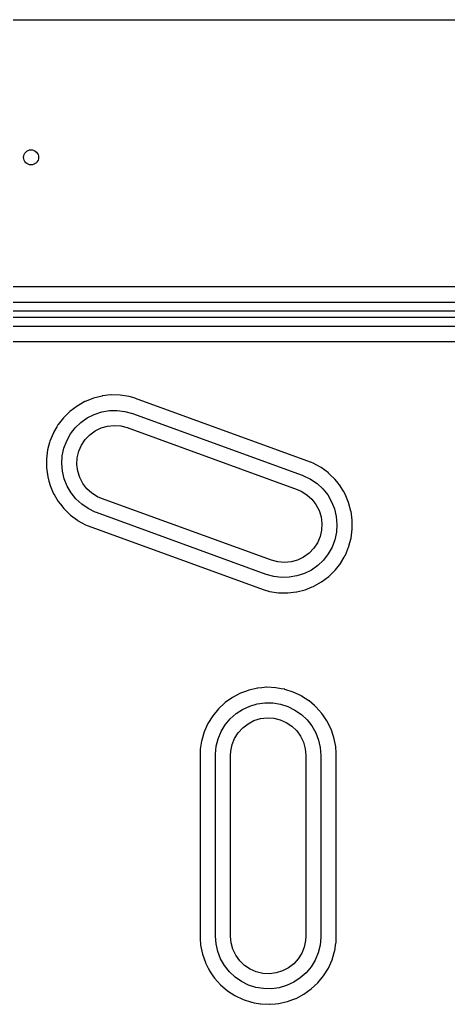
# Model space of a CAD drawing. Extents: x 14 to 417, y -165 to -100.
# Drawn here: x 355.22 to 369.45, y -132.26 to -99.57 of the extents above; entities that cross this region are included whole.
import ezdxf

# ---------------------------------------------------------------- set-up
doc = ezdxf.new("R2010")
doc.units = 0
doc.layers.add('BLACK', color=7, linetype='CONTINUOUS')

msp = doc.modelspace()

# ---------------------------------------------------------------- linework, layer by layer
at = {"layer": 'BLACK', "linetype": 'CONTINUOUS'}
for p, q in [((344.216, -99.5685), (392.385, -99.5685)), ((380.455, -108.434), (219.182, -108.434)), ((219.1, -108.943), (380.492, -108.943)), ((380.43, -109.243), (219.163, -109.243)), ((219.299, -109.451), (374.289, -109.451)), ((374.227, -109.751), (219.361, -109.751)), ((343.27, -110.259), (373.964, -110.259)), ((357.669, -112.137), (357.539, -112.189)), ((357.673, -112.136), (357.669, -112.137)), ((357.674, -112.136), (357.673, -112.136)), ((357.956, -112.065), (357.674, -112.136)), ((357.96, -112.064), (357.956, -112.065)), ((357.956, -112.065), (357.956, -112.065)), ((357.964, -112.063), (357.96, -112.064)), ((358.254, -112.03), (357.964, -112.063)), ((358.258, -112.029), (358.254, -112.03)), ((358.254, -112.03), (358.254, -112.03)), ((358.263, -112.029), (358.258, -112.029)), ((358.554, -112.034), (358.263, -112.029)), ((358.558, -112.034), (358.554, -112.034)), ((358.855, -112.079), (358.558, -112.034)), ((358.859, -112.08), (358.855, -112.079)), ((359.056, -112.138), (358.859, -112.08)), ((358.859, -112.08), (358.859, -112.08)), ((359.07, -112.142), (359.056, -112.138)), ((359.072, -112.142), (359.07, -112.142)), ((364.883, -114.257), (359.072, -112.142)), ((359.072, -112.142), (359.072, -112.142)), ((357.129, -112.396), (356.89, -112.576)), ((357.186, -112.364), (357.129, -112.396)), ((357.387, -112.251), (357.186, -112.364)), ((357.391, -112.249), (357.387, -112.251)), ((357.387, -112.251), (357.387, -112.251)), ((357.395, -112.247), (357.391, -112.249)), ((357.539, -112.189), (357.395, -112.247)), ((357.395, -112.247), (357.395, -112.247)), ((356.674, -112.79), (356.505, -113.008)), ((356.676, -112.787), (356.674, -112.79)), ((356.674, -112.79), (356.674, -112.79)), ((356.701, -112.762), (356.676, -112.787)), ((356.785, -112.68), (356.701, -112.762)), ((356.89, -112.576), (356.785, -112.68)), ((357.256, -112.94), (357.468, -112.79)), ((357.468, -112.79), (357.699, -112.673)), ((357.699, -112.673), (357.946, -112.592)), ((357.946, -112.592), (358.201, -112.548)), ((358.201, -112.548), (358.461, -112.542)), ((358.461, -112.542), (358.718, -112.575)), ((358.718, -112.575), (358.967, -112.645)), ((358.967, -112.645), (364.606, -114.698)), ((356.455, -113.088), (356.347, -113.274)), ((356.492, -113.024), (356.455, -113.088)), ((356.505, -113.008), (356.492, -113.024)), ((356.91, -113.324), (357.068, -113.119)), ((357.068, -113.119), (357.256, -112.94)), ((357.725, -113.218), (357.925, -113.121)), ((357.925, -113.121), (358.139, -113.061)), ((358.139, -113.061), (358.36, -113.04)), ((358.36, -113.04), (358.582, -113.058)), ((358.582, -113.058), (358.796, -113.115)), ((358.796, -113.115), (364.435, -115.167)), ((356.341, -113.283), (356.226, -113.56)), ((356.347, -113.274), (356.341, -113.283)), ((356.783, -113.55), (356.91, -113.324)), ((357.392, -113.51), (357.546, -113.349)), ((357.546, -113.349), (357.725, -113.218)), ((356.213, -113.609), (356.148, -113.85)), ((356.225, -113.565), (356.213, -113.609)), ((356.226, -113.56), (356.225, -113.565)), ((356.225, -113.565), (356.225, -113.565)), ((356.691, -113.793), (356.783, -113.55)), ((357.181, -113.9), (357.269, -113.695)), ((357.269, -113.695), (357.392, -113.51)), ((356.148, -113.85), (356.11, -114.148)), ((356.619, -114.305), (356.636, -114.046)), ((356.636, -114.046), (356.691, -113.793)), ((357.131, -114.116), (357.181, -113.9)), ((356.11, -114.148), (356.11, -114.246)), ((356.11, -114.246), (356.111, -114.439)), ((356.64, -114.564), (356.619, -114.305)), ((357.12, -114.338), (357.131, -114.116)), ((357.148, -114.558), (357.12, -114.338)), ((364.884, -114.258), (364.883, -114.257)), ((364.883, -114.257), (364.883, -114.257)), ((364.885, -114.258), (364.884, -114.258)), ((364.915, -114.271), (364.885, -114.258)), ((364.885, -114.258), (364.885, -114.258)), ((364.971, -114.294), (364.915, -114.271)), ((365.07, -114.349), (364.971, -114.294)), ((365.23, -114.437), (365.07, -114.349)), ((356.111, -114.439), (356.111, -114.448)), ((356.111, -114.448), (356.152, -114.745)), ((356.152, -114.745), (356.153, -114.749)), ((356.153, -114.749), (356.153, -114.749)), ((356.153, -114.749), (356.193, -114.896)), ((356.7, -114.816), (356.64, -114.564)), ((357.215, -114.77), (357.148, -114.558)), ((364.606, -114.698), (364.648, -114.714)), ((364.648, -114.714), (364.882, -114.827)), ((365.233, -114.439), (365.23, -114.437)), ((365.23, -114.437), (365.23, -114.437)), ((365.237, -114.442), (365.233, -114.439)), ((365.471, -114.616), (365.237, -114.442)), ((365.237, -114.442), (365.237, -114.442)), ((365.474, -114.618), (365.471, -114.616)), ((365.471, -114.616), (365.471, -114.616)), ((365.477, -114.621), (365.474, -114.618)), ((365.536, -114.679), (365.477, -114.621)), ((365.477, -114.621), (365.477, -114.621)), ((365.689, -114.827), (365.536, -114.679)), ((356.193, -114.896), (356.231, -115.034)), ((356.231, -115.034), (356.349, -115.311)), ((356.796, -115.057), (356.7, -114.816)), ((356.927, -115.281), (356.796, -115.057)), ((357.318, -114.967), (357.215, -114.77)), ((357.455, -115.142), (357.318, -114.967)), ((364.882, -114.827), (365.096, -114.972)), ((365.096, -114.972), (365.287, -115.149)), ((365.692, -114.831), (365.689, -114.827)), ((365.748, -114.903), (365.692, -114.831)), ((365.692, -114.831), (365.692, -114.831)), ((365.875, -115.063), (365.748, -114.903)), ((365.877, -115.067), (365.875, -115.063)), ((365.973, -115.229), (365.877, -115.067)), ((365.877, -115.067), (365.877, -115.067)), ((356.349, -115.311), (356.351, -115.314)), ((356.351, -115.314), (356.351, -115.314)), ((356.351, -115.314), (356.408, -115.411)), ((356.408, -115.411), (356.501, -115.569)), ((357.089, -115.483), (356.927, -115.281)), ((357.62, -115.291), (357.455, -115.142)), ((357.809, -115.408), (357.62, -115.291)), ((357.941, -115.465), (357.809, -115.408)), ((364.435, -115.167), (364.567, -115.224)), ((364.567, -115.224), (364.756, -115.341)), ((364.756, -115.341), (364.921, -115.49)), ((365.287, -115.149), (365.449, -115.351)), ((365.449, -115.351), (365.58, -115.575)), ((366.027, -115.321), (365.973, -115.229)), ((366.145, -115.598), (366.027, -115.321)), ((356.501, -115.569), (356.572, -115.659)), ((356.572, -115.659), (356.684, -115.801)), ((357.28, -115.66), (357.089, -115.483)), ((357.494, -115.805), (357.28, -115.66)), ((363.58, -117.517), (357.941, -115.465)), ((364.921, -115.49), (365.058, -115.665)), ((365.058, -115.665), (365.161, -115.862)), ((365.58, -115.575), (365.676, -115.816)), ((366.146, -115.602), (366.145, -115.598)), ((366.223, -115.883), (366.146, -115.602)), ((366.146, -115.602), (366.146, -115.602)), ((356.684, -115.801), (356.684, -115.801)), ((356.684, -115.801), (356.687, -115.805)), ((356.687, -115.805), (356.776, -115.891)), ((356.776, -115.891), (356.899, -116.011)), ((356.899, -116.011), (356.899, -116.011)), ((356.899, -116.011), (356.902, -116.014)), ((356.902, -116.014), (356.905, -116.016)), ((356.905, -116.016), (356.905, -116.016)), ((356.905, -116.016), (357.139, -116.19)), ((357.728, -115.918), (357.494, -115.805)), ((357.77, -115.934), (357.728, -115.918)), ((363.409, -117.987), (357.77, -115.934)), ((365.161, -115.862), (365.228, -116.074)), ((365.676, -115.816), (365.736, -116.068)), ((366.224, -115.887), (366.223, -115.883)), ((366.223, -115.883), (366.223, -115.883)), ((366.265, -116.184), (366.224, -115.887)), ((357.139, -116.19), (357.139, -116.19)), ((357.139, -116.19), (357.143, -116.193)), ((357.143, -116.193), (357.146, -116.195)), ((357.146, -116.195), (357.146, -116.195)), ((357.146, -116.195), (357.286, -116.272)), ((357.286, -116.272), (357.405, -116.338)), ((357.405, -116.338), (357.461, -116.361)), ((357.461, -116.361), (357.491, -116.374)), ((357.491, -116.374), (357.491, -116.374)), ((357.491, -116.374), (357.492, -116.374)), ((357.492, -116.374), (357.493, -116.375)), ((357.493, -116.375), (357.493, -116.375)), ((357.493, -116.375), (363.304, -118.49)), ((365.228, -116.074), (365.256, -116.294)), ((365.256, -116.294), (365.245, -116.516)), ((365.736, -116.068), (365.757, -116.327)), ((365.757, -116.327), (365.74, -116.586)), ((366.265, -116.188), (366.265, -116.184)), ((366.265, -116.282), (366.265, -116.188)), ((366.265, -116.188), (366.265, -116.188)), ((366.266, -116.484), (366.265, -116.282)), ((365.245, -116.516), (365.195, -116.732)), ((365.74, -116.586), (365.685, -116.839)), ((366.228, -116.782), (366.266, -116.484)), ((365.107, -116.937), (364.984, -117.122)), ((365.195, -116.732), (365.107, -116.937)), ((365.685, -116.839), (365.593, -117.082)), ((366.155, -117.051), (366.187, -116.933)), ((366.187, -116.933), (366.228, -116.782)), ((364.83, -117.283), (364.651, -117.414)), ((364.984, -117.122), (364.83, -117.283)), ((365.466, -117.308), (365.308, -117.513)), ((365.593, -117.082), (365.466, -117.308)), ((365.995, -117.416), (366.032, -117.352)), ((366.032, -117.352), (366.035, -117.349)), ((366.032, -117.352), (366.032, -117.352)), ((366.035, -117.349), (366.036, -117.344)), ((366.036, -117.344), (366.146, -117.082)), ((366.146, -117.082), (366.15, -117.072)), ((366.15, -117.072), (366.155, -117.051)), ((363.794, -117.574), (363.58, -117.517)), ((364.016, -117.592), (363.794, -117.574)), ((364.237, -117.571), (364.016, -117.592)), ((364.451, -117.511), (364.237, -117.571)), ((364.651, -117.414), (364.451, -117.511)), ((365.12, -117.692), (364.908, -117.842)), ((365.308, -117.513), (365.12, -117.692)), ((365.709, -117.833), (365.881, -117.611)), ((365.881, -117.611), (365.884, -117.608)), ((365.881, -117.611), (365.881, -117.611)), ((365.884, -117.608), (365.995, -117.416)), ((363.658, -118.057), (363.409, -117.987)), ((364.677, -117.959), (364.43, -118.04)), ((364.908, -117.842), (364.677, -117.959)), ((365.486, -118.056), (365.7, -117.845)), ((365.7, -117.845), (365.709, -117.833)), ((363.915, -118.09), (363.658, -118.057)), ((364.175, -118.084), (363.915, -118.09)), ((364.43, -118.04), (364.175, -118.084)), ((364.989, -118.381), (365.243, -118.238)), ((365.243, -118.238), (365.247, -118.236)), ((365.243, -118.238), (365.243, -118.238)), ((365.247, -118.236), (365.486, -118.056)), ((363.304, -118.49), (363.304, -118.49)), ((363.304, -118.49), (363.306, -118.49)), ((363.306, -118.49), (363.308, -118.491)), ((363.308, -118.491), (363.308, -118.491)), ((363.308, -118.491), (363.517, -118.552)), ((363.517, -118.552), (363.517, -118.552)), ((363.517, -118.552), (363.521, -118.553)), ((363.521, -118.553), (363.818, -118.598)), ((363.818, -118.598), (363.822, -118.598)), ((363.822, -118.598), (364.113, -118.603)), ((364.113, -118.603), (364.118, -118.603)), ((364.118, -118.603), (364.122, -118.602)), ((364.122, -118.602), (364.412, -118.569)), ((364.122, -118.602), (364.122, -118.602)), ((364.412, -118.569), (364.416, -118.568)), ((364.416, -118.568), (364.42, -118.567)), ((364.42, -118.567), (364.702, -118.496)), ((364.702, -118.496), (364.707, -118.495)), ((364.702, -118.496), (364.702, -118.496)), ((364.707, -118.495), (364.93, -118.405)), ((364.93, -118.405), (364.981, -118.385)), ((364.981, -118.385), (364.985, -118.383)), ((364.981, -118.385), (364.981, -118.385)), ((364.985, -118.383), (364.989, -118.381)), ((364.989, -118.381), (364.989, -118.381)), ((362.55, -121.934), (362.292, -122.07)), ((362.553, -121.932), (362.55, -121.934)), ((362.55, -121.934), (362.55, -121.934)), ((362.748, -121.86), (362.553, -121.932)), ((362.831, -121.83), (362.748, -121.86)), ((362.835, -121.829), (362.831, -121.83)), ((362.831, -121.83), (362.831, -121.83)), ((362.839, -121.828), (362.835, -121.829)), ((363.124, -121.764), (362.839, -121.828)), ((362.839, -121.828), (362.839, -121.828)), ((363.128, -121.763), (363.124, -121.764)), ((363.124, -121.764), (363.124, -121.764)), ((363.263, -121.751), (363.128, -121.763)), ((363.422, -121.737), (363.263, -121.751)), ((363.427, -121.737), (363.422, -121.737)), ((363.422, -121.737), (363.422, -121.737)), ((363.431, -121.737), (363.427, -121.737)), ((363.722, -121.75), (363.431, -121.737)), ((363.431, -121.737), (363.431, -121.737)), ((363.726, -121.751), (363.722, -121.75)), ((363.722, -121.75), (363.722, -121.75)), ((363.73, -121.751), (363.726, -121.751)), ((363.908, -121.783), (363.73, -121.751)), ((363.73, -121.751), (363.73, -121.751)), ((364.022, -121.804), (363.908, -121.783)), ((364.026, -121.805), (364.022, -121.804)), ((364.303, -121.894), (364.026, -121.805)), ((364.026, -121.805), (364.026, -121.805)), ((364.307, -121.895), (364.303, -121.894)), ((364.303, -121.894), (364.303, -121.894)), ((364.578, -122.024), (364.307, -121.895)), ((362.043, -122.246), (361.824, -122.45)), ((362.288, -122.072), (362.043, -122.246)), ((362.292, -122.07), (362.288, -122.072)), ((363.11, -122.288), (363.367, -122.253)), ((363.367, -122.253), (363.627, -122.257)), ((363.627, -122.257), (363.883, -122.298)), ((364.582, -122.026), (364.578, -122.024)), ((364.826, -122.185), (364.582, -122.026)), ((364.582, -122.026), (364.582, -122.026)), ((364.83, -122.188), (364.826, -122.185)), ((364.826, -122.185), (364.826, -122.185)), ((364.833, -122.19), (364.83, -122.188)), ((365.01, -122.341), (364.833, -122.19)), ((364.833, -122.19), (364.833, -122.19)), ((361.824, -122.45), (361.634, -122.682)), ((362.409, -122.612), (362.626, -122.469)), ((362.626, -122.469), (362.861, -122.361)), ((362.861, -122.361), (363.11, -122.288)), ((363.883, -122.298), (364.13, -122.377)), ((364.13, -122.377), (364.362, -122.492)), ((364.362, -122.492), (364.575, -122.64)), ((365.058, -122.383), (365.01, -122.341)), ((365.258, -122.606), (365.058, -122.383)), ((361.634, -122.682), (361.475, -122.937)), ((362.049, -122.984), (362.215, -122.784)), ((362.215, -122.784), (362.409, -122.612)), ((362.804, -122.945), (363.002, -122.843)), ((363.002, -122.843), (363.214, -122.777)), ((363.214, -122.777), (363.435, -122.751)), ((363.435, -122.751), (363.657, -122.763)), ((363.657, -122.763), (363.873, -122.815)), ((363.873, -122.815), (364.076, -122.905)), ((364.076, -122.905), (364.261, -123.029)), ((364.575, -122.64), (364.764, -122.818)), ((364.764, -122.818), (364.925, -123.021)), ((365.26, -122.61), (365.258, -122.606)), ((365.312, -122.686), (365.26, -122.61)), ((365.26, -122.61), (365.26, -122.61)), ((365.426, -122.855), (365.312, -122.686)), ((365.428, -122.858), (365.426, -122.855)), ((365.47, -122.941), (365.428, -122.858)), ((365.428, -122.858), (365.428, -122.858)), ((361.351, -123.215), (361.27, -123.487)), ((361.352, -123.211), (361.351, -123.215)), ((361.475, -122.937), (361.352, -123.211)), ((361.814, -123.445), (361.915, -123.206)), ((361.915, -123.206), (362.049, -122.984)), ((362.36, -123.433), (362.478, -123.244)), ((362.478, -123.244), (362.628, -123.08)), ((362.628, -123.08), (362.804, -122.945)), ((364.261, -123.029), (364.42, -123.183)), ((364.42, -123.183), (364.55, -123.364)), ((364.925, -123.021), (365.054, -123.247)), ((365.054, -123.247), (365.148, -123.488)), ((365.561, -123.123), (365.47, -122.941)), ((365.658, -123.407), (365.561, -123.123)), ((361.262, -123.528), (361.22, -123.795)), ((361.266, -123.503), (361.262, -123.528)), ((361.267, -123.499), (361.266, -123.503)), ((361.266, -123.503), (361.266, -123.503)), ((361.27, -123.487), (361.267, -123.499)), ((361.751, -123.696), (361.814, -123.445)), ((362.277, -123.639), (362.36, -123.433)), ((364.55, -123.364), (364.646, -123.564)), ((364.646, -123.564), (364.704, -123.779)), ((365.148, -123.488), (365.205, -123.741)), ((365.718, -123.701), (365.658, -123.407)), ((361.22, -123.795), (361.215, -123.889)), ((361.215, -123.889), (361.215, -130.076)), ((361.725, -123.954), (361.751, -123.696)), ((362.224, -124), (362.232, -123.856)), ((362.232, -123.856), (362.277, -123.639)), ((364.704, -123.779), (364.724, -124)), ((365.205, -123.741), (365.224, -124)), ((365.732, -123.924), (365.718, -123.701)), ((361.724, -124), (361.725, -123.954)), ((361.724, -130), (361.724, -124)), ((362.224, -130), (362.224, -124)), ((364.724, -124), (364.724, -130)), ((365.224, -124), (365.224, -130)), ((365.732, -130.111), (365.732, -123.924)), ((361.215, -130.076), (361.23, -130.299)), ((361.743, -130.259), (361.724, -130)), ((362.244, -130.221), (362.224, -130)), ((364.724, -130), (364.716, -130.144)), ((365.223, -130.046), (365.197, -130.304)), ((365.224, -130), (365.223, -130.046)), ((365.728, -130.205), (365.732, -130.111)), ((361.23, -130.299), (361.29, -130.593)), ((361.8, -130.512), (361.743, -130.259)), ((362.302, -130.436), (362.244, -130.221)), ((362.398, -130.636), (362.302, -130.436)), ((364.671, -130.361), (364.588, -130.567)), ((364.716, -130.144), (364.671, -130.361)), ((365.197, -130.304), (365.134, -130.555)), ((365.682, -130.497), (365.713, -130.303)), ((365.713, -130.303), (365.728, -130.205)), ((361.29, -130.593), (361.387, -130.877)), ((361.894, -130.753), (361.8, -130.512)), ((362.023, -130.979), (361.894, -130.753)), ((362.528, -130.817), (362.398, -130.636)), ((364.47, -130.756), (364.32, -130.92)), ((364.588, -130.567), (364.47, -130.756)), ((365.134, -130.555), (365.033, -130.794)), ((365.596, -130.789), (365.669, -130.544)), ((365.669, -130.544), (365.68, -130.505)), ((365.68, -130.505), (365.681, -130.501)), ((365.68, -130.505), (365.68, -130.505)), ((365.681, -130.501), (365.682, -130.497)), ((361.387, -130.877), (361.389, -130.881)), ((361.389, -130.881), (361.389, -130.881)), ((361.389, -130.881), (361.478, -131.059)), ((361.478, -131.059), (361.522, -131.145)), ((362.184, -131.182), (362.023, -130.979)), ((362.687, -130.971), (362.528, -130.817)), ((362.872, -131.095), (362.687, -130.971)), ((363.075, -131.185), (362.872, -131.095)), ((364.144, -131.055), (363.946, -131.157)), ((364.32, -130.92), (364.144, -131.055)), ((364.899, -131.016), (364.733, -131.216)), ((365.033, -130.794), (364.899, -131.016)), ((365.314, -131.318), (365.473, -131.063)), ((365.473, -131.063), (365.596, -130.789)), ((361.522, -131.145), (361.524, -131.149)), ((361.524, -131.149), (361.636, -131.314)), ((361.636, -131.314), (361.69, -131.394)), ((361.69, -131.394), (361.89, -131.617)), ((362.373, -131.36), (362.184, -131.182)), ((362.586, -131.508), (362.373, -131.36)), ((363.291, -131.237), (363.075, -131.185)), ((363.513, -131.249), (363.291, -131.237)), ((363.734, -131.223), (363.513, -131.249)), ((363.946, -131.157), (363.734, -131.223)), ((364.539, -131.388), (364.322, -131.531)), ((364.733, -131.216), (364.539, -131.388)), ((365.124, -131.55), (365.314, -131.318)), ((361.89, -131.617), (361.893, -131.62)), ((361.893, -131.62), (361.893, -131.62)), ((361.893, -131.62), (362.115, -131.81)), ((362.818, -131.623), (362.586, -131.508)), ((363.065, -131.702), (362.818, -131.623)), ((363.321, -131.743), (363.065, -131.702)), ((363.581, -131.747), (363.321, -131.743)), ((363.838, -131.712), (363.581, -131.747)), ((364.087, -131.639), (363.838, -131.712)), ((364.322, -131.531), (364.087, -131.639)), ((364.66, -131.928), (364.905, -131.754)), ((364.905, -131.754), (365.124, -131.55)), ((362.115, -131.81), (362.115, -131.81)), ((362.115, -131.81), (362.118, -131.812)), ((362.118, -131.812), (362.122, -131.815)), ((362.122, -131.815), (362.122, -131.815)), ((362.122, -131.815), (362.366, -131.974)), ((362.366, -131.974), (362.366, -131.974)), ((362.366, -131.974), (362.37, -131.976)), ((362.37, -131.976), (362.641, -132.105)), ((364.293, -132.105), (364.395, -132.068)), ((364.395, -132.068), (364.398, -132.066)), ((364.398, -132.066), (364.656, -131.93)), ((364.398, -132.066), (364.398, -132.066)), ((364.656, -131.93), (364.66, -131.928)), ((364.656, -131.93), (364.656, -131.93)), ((362.641, -132.105), (362.645, -132.106)), ((362.645, -132.106), (362.645, -132.106)), ((362.645, -132.106), (362.922, -132.195)), ((362.922, -132.195), (362.926, -132.196)), ((362.926, -132.196), (363.007, -132.211)), ((363.007, -132.211), (363.218, -132.249)), ((363.218, -132.249), (363.218, -132.249)), ((363.218, -132.249), (363.222, -132.249)), ((363.222, -132.249), (363.226, -132.25)), ((363.226, -132.25), (363.226, -132.25)), ((363.226, -132.25), (363.517, -132.263)), ((363.517, -132.263), (363.517, -132.263)), ((363.517, -132.263), (363.521, -132.263)), ((363.521, -132.263), (363.526, -132.263)), ((363.526, -132.263), (363.716, -132.246)), ((363.526, -132.263), (363.526, -132.263)), ((363.716, -132.246), (363.82, -132.237)), ((363.82, -132.237), (363.824, -132.236)), ((363.824, -132.236), (364.109, -132.172)), ((363.824, -132.236), (363.824, -132.236)), ((364.109, -132.172), (364.113, -132.171)), ((364.109, -132.172), (364.109, -132.172)), ((364.113, -132.171), (364.118, -132.17)), ((364.118, -132.17), (364.293, -132.105))]:
    msp.add_line(p, q, dxfattribs=at)
at = {"layer": 'BLACK'}
msp.add_circle((355.6, -104.14), 0.25, dxfattribs=at)

doc.saveas('drawing.dxf')
